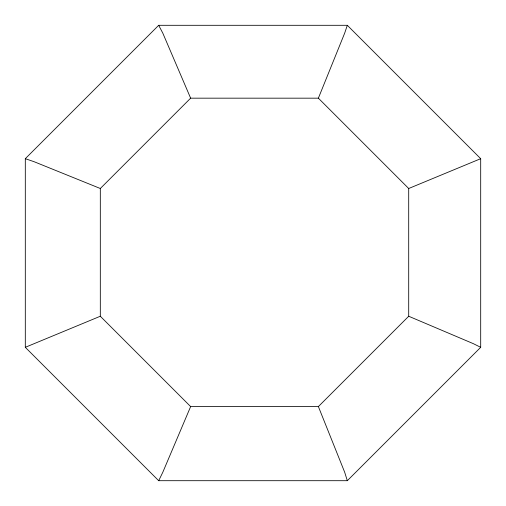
<?xml version="1.0" encoding="UTF-8"?>
<svg xmlns="http://www.w3.org/2000/svg" width="506" height="506" viewBox="0 0 506 506"><rect width="100%" height="100%" fill="white"/><g stroke="black" fill="none" stroke-linecap="round" stroke-linejoin="round"><path stroke-width="0.76" d="M347.312 25.3L480.694 158.688L480.694 347.318L347.318 480.7L158.688 480.7L25.306 347.312L25.306 158.682L158.682 25.3L347.312 25.3L344.687 33.118L318.375 98.177L408.703 188.504L408.709 316.25L318.382 406.577L190.642 406.577L100.314 316.244L100.314 188.498L190.635 98.17L318.375 98.177M190.642 406.577L162.799 472.269L158.688 480.7M25.306 347.312L100.314 316.244M408.703 188.504L480.694 158.688M25.306 158.682L34.174 161.737L100.314 188.498M408.709 316.25L473.312 343.65L480.694 347.318M158.682 25.3L162.793 33.118L190.635 98.17M318.382 406.577L344.694 472.269L347.318 480.7"/></g></svg>
